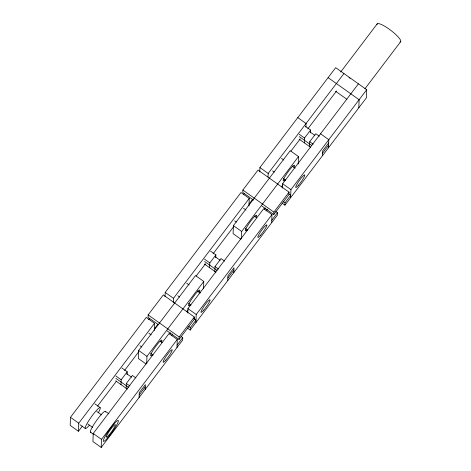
<?xml version="1.0" encoding="UTF-8"?>
<svg xmlns="http://www.w3.org/2000/svg" width="471" height="471" viewBox="0 0 471 471"><rect width="100%" height="100%" fill="white"/><g stroke="black" fill="none" stroke-linecap="round" stroke-linejoin="round"><path stroke-width="0.71" d="M154.252 330.63L154.523 323.294L146.251 317.407L70.479 417.306L70.185 425.378L78.457 431.265L82.443 426.008M78.457 431.265L78.751 423.193L154.523 323.294M176.978 347.551L177.273 339.479L169.001 333.592L93.229 433.491L92.934 441.562L101.206 447.45L182.66 340.062L182.748 337.636L180.976 336.376M101.206 447.45L101.501 439.378L177.273 339.479M120.994 384.624L121.171 379.779L127.235 371.79L121.948 368.028M126.163 388.304L126.34 383.459L132.404 375.469L135.931 377.978M127.135 374.557L127.235 371.79M203.513 288.776L203.784 281.434L195.512 275.553L138.68 350.477L138.386 358.549L146.069 364.012M139.092 397.5L139.269 392.655L145.327 384.666L145.15 389.511M167.146 330.913L179.08 339.403L194.229 319.42L194.323 317.001L163.296 294.928L148.147 314.911L148.053 317.33L158.197 324.548M146.687 363.7L146.952 356.359L203.784 281.434M165.033 296.836L165.191 292.432L240.964 192.533L249.236 198.421L248.965 205.886M173.304 302.723L173.463 298.32L249.236 198.421M179.08 339.403L179.168 336.983L194.323 317.001M187.782 313.021L187.941 308.617L263.713 208.718L271.985 214.605L271.69 222.677M187.281 327.969L190.237 330.071L190.325 327.645L196.007 320.156L193.646 318.473M195.918 322.576L196.213 314.504L271.985 214.605M209.648 267.746L209.825 262.9L215.883 254.911L210.596 251.149M214.817 271.426L214.994 266.58L221.058 258.585L224.579 261.093M215.783 257.678L215.883 254.911M227.74 280.622L227.917 275.776L233.981 267.781L233.804 272.627M298.225 163.902L298.496 156.56L290.224 150.679L233.398 225.603L233.098 233.675L240.781 239.138M261.858 206.039L273.792 214.529L288.947 194.552L289.035 192.127L258.014 170.055L242.859 190.037L242.771 192.456L253.51 200.098M241.399 238.826L241.67 231.485L298.496 156.56M259.745 171.962L259.904 167.558L335.676 67.659L366.697 89.731L366.403 97.803L284.949 205.197L281.994 203.095M268.046 177.114L268.182 173.446L343.948 73.547M273.792 214.529L273.881 212.109L289.035 192.127M275.688 211.503L277.46 212.762L277.372 215.188L190.237 330.071M282.494 188.147L282.653 183.743L358.425 83.844M284.949 205.197L285.037 202.771L290.719 195.282L288.947 194.023M290.631 197.702L290.925 189.63L366.697 89.731M304.36 142.872L304.537 138.027L310.601 130.037L305.308 126.275M305.932 127.164L306.062 123.496L297.79 117.609M309.529 146.552L309.706 141.706L315.77 133.717L319.297 136.225M310.495 132.804L310.601 130.037M322.452 155.748L322.635 150.903L328.693 142.913M328.517 147.753L328.811 139.681L320.539 133.793M358.825 107.794L359.12 99.722L328.099 77.65M148.665 319.603L149.542 318.449M243.377 194.729L244.255 193.575M340.692 71.998L377.259 23.791M154.317 328.946L157.814 324.331M249.029 204.073L252.527 199.463M97.509 406.143L116.561 381.021M124.538 370.506L138.715 351.813M196.213 276.012L205.515 263.742M213.051 253.816L233.433 226.94M290.925 151.138L300.227 138.868M307.763 128.942L336.606 90.915M169.743 333.998L170.632 332.826M186.616 311.755L187.947 309.995M264.461 209.124L265.344 207.952M281.328 186.881L282.659 185.121M171.415 335.788L172.727 334.057M266.127 210.914L267.44 209.183M364.913 88.825L400.591 41.778M139.186 394.916L145.245 386.927M227.834 278.037L233.899 270.042M322.553 153.163L328.611 145.168M177.067 345.131L182.748 337.636M271.779 220.257L277.46 212.762M335.558 91.244L346.892 99.304M310.118 132.015L314.893 135.407M299.25 134.264L304.537 138.027M309.706 141.706L313.233 144.214M299.285 136.608L311.814 145.521M299.073 139.11L310.707 147.388M281.44 158.356L283.83 160.058M292.179 165.998L295.164 168.118M272.526 170.896L274.316 172.168M283.265 178.533L285.65 180.234M259.904 167.558L268.182 173.446M282.653 183.743L290.925 189.63M283.265 201.511L285.037 202.771M242.859 190.037L273.881 212.109M243.554 208.306L245.944 210.007M254.293 215.948L256.683 217.643M234.64 220.846L236.43 222.118M245.379 228.482L247.77 230.184M233.398 225.603L241.67 231.485M215.406 256.883L220.175 260.28M204.538 259.138L209.825 262.9M214.994 266.58L218.52 269.088M204.573 261.482L217.096 270.395M204.361 263.984L215.989 272.262M186.728 283.23L189.112 284.926M197.467 290.872L200.452 292.991M177.814 295.77L179.604 297.042M188.553 303.406L190.938 305.108M165.191 292.432L173.463 298.32M187.941 308.617L196.213 314.504M188.553 326.385L190.325 327.645M148.147 314.911L179.168 336.983M148.842 333.18L151.232 334.875M160.181 341.245L161.971 342.517M139.928 345.72L141.718 346.992M150.667 353.356L153.051 355.057M138.68 350.477L146.952 356.359M126.752 373.768L131.527 377.165M115.884 376.017L121.171 379.779M126.34 383.459L129.866 385.967M115.919 378.366L128.448 387.28M115.707 380.862L127.341 389.14M94.871 403.841L100.158 407.603M105.327 411.283L108.854 413.791M96.791 411.501L101.559 414.892M87.871 424.035L92.646 427.433M70.479 417.306L78.751 423.193M93.229 433.491L101.501 439.378M80.011 424.736L85.298 428.498M90.467 432.178L93.405 434.268M190.514 304.56A9.614 1.36 -54.6 0 1 189.683 302.476A9.614 1.36 -54.6 0 1 197.508 291.667A9.614 1.36 -54.6 0 1 198.874 293.015M152.628 354.51A9.614 1.36 -54.6 0 1 151.686 352.638A9.614 1.36 -54.6 0 1 159.304 341.952A9.614 1.36 -54.6 0 1 161.282 342.364M285.226 179.692A9.614 1.36 -54.6 0 1 284.284 177.82A9.614 1.36 -54.6 0 1 291.902 167.128A9.614 1.36 -54.6 0 1 293.886 167.546M247.34 229.636A9.614 1.36 -54.6 0 1 246.398 227.764A9.614 1.36 -54.6 0 1 254.016 217.078A9.614 1.36 -54.6 0 1 256 217.496M89.472 425.136A12.817 1.819 -54.6 0 1 86.228 425.089A12.817 1.819 -54.6 0 1 97.22 409.629A12.817 1.819 -54.6 0 1 98.38 412.614M90.956 432.16A12.817 1.819 -54.6 0 1 96.673 420.326A12.817 1.819 -54.6 0 1 105.445 411.995M377.071 24.692A14.742 3.073 37.2 0 1 390.759 30.321A14.742 3.073 37.2 0 1 399.932 42.019M349.011 77.544A14.742 3.073 37.2 0 1 350.106 78.274M109.066 434.951A7.689 1.089 -54.6 0 0 115.336 424.718A7.689 1.089 -54.6 0 0 108.071 433.108A7.689 1.089 -54.6 0 0 109.066 434.951M298.496 185.209A7.689 1.089 -54.6 0 0 304.761 174.971A7.689 1.089 -54.6 0 0 297.495 183.36A7.689 1.089 -54.6 0 0 298.496 185.209M260.61 235.153A7.689 1.089 -54.6 0 0 266.874 224.92A7.689 1.089 -54.6 0 0 259.609 233.31A7.689 1.089 -54.6 0 0 260.61 235.153M203.784 310.077A7.689 1.089 -54.6 0 0 210.048 299.844A7.689 1.089 -54.6 0 0 202.783 308.234A7.689 1.089 -54.6 0 0 203.784 310.077M165.898 360.027A7.689 1.089 -54.6 0 0 172.162 349.794A7.689 1.089 -54.6 0 0 164.897 358.184A7.689 1.089 -54.6 0 0 165.898 360.027M107.9 437.636A12.817 1.819 -54.6 0 0 118.339 420.579A12.817 1.819 -54.6 0 0 106.234 434.562A12.817 1.819 -54.6 0 0 107.9 437.636"/></g></svg>
